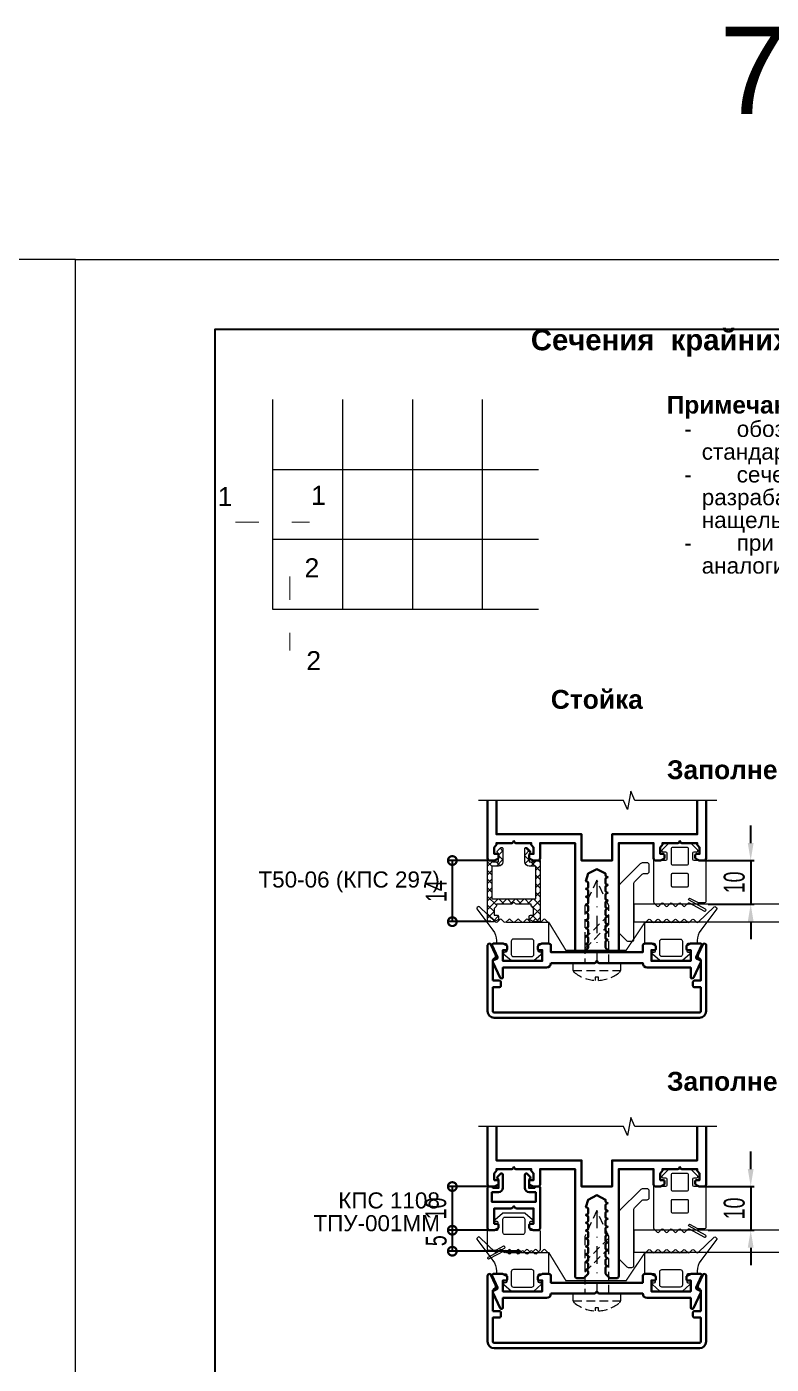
# Model space of a CAD drawing. Extents: x -37 to 8820, y -336 to 478.
# Drawn here: x 5033 to 5139.5, y 138.9 to 330.3 of the extents above; entities that cross this region are included whole.
import ezdxf
from ezdxf.enums import TextEntityAlignment as Align

# ---------------------------------------------------------------- set-up
doc = ezdxf.new("R2010")
doc.units = 0
doc.header["$LTSCALE"] = 5
doc.linetypes.add('DASHDOT', pattern=[1, 0.5, -0.25, 0, -0.25])
doc.linetypes.add('HIDDEN', pattern=[0.375, 0.25, -0.125])
doc.layers.get('0').update_dxf_attribs({"linetype": 'CONTINUOUS', "lineweight": 30})
doc.layers.get('DEFPOINTS').update_dxf_attribs({"linetype": 'CONTINUOUS'})
for name, color, linetype, lineweight in [('1', 6, 'DASHDOT', 13), ('2', 3, 'HIDDEN', 13), ('Dimentions', 5, 'CONTINUOUS', 15), ('Glass', 5, 'CONTINUOUS', 20), ('Герлен', 7, 'CONTINUOUS', 60), ('Зигзаг', 1, 'CONTINUOUS', 15), ('Конструкции', 252, 'CONTINUOUS', 20), ('Подкладки', 1, 'CONTINUOUS', 20), ('Рамки', 1, 'CONTINUOUS', 15), ('Текстовый', 7, 'CONTINUOUS', 9), ('Уплотнители', 1, 'CONTINUOUS', 20), ('Штриховка', 1, 'CONTINUOUS', 5)]:
    doc.layers.add(name, color=color, linetype=linetype, lineweight=lineweight)
doc.layers.add('Скрытые', color=14, linetype='CONTINUOUS', plot=False)
doc.styles.add('3', font='RUSS.SHX', dxfattribs={"width": 0.7, "height": 3})
doc.styles.add('Каталожный', font='arial.ttf', dxfattribs={"height": 2.5})
doc.dimstyles.new('MX1_6', dxfattribs={"dimtxt": 3, "dimasz": 2.5, "dimexe": 0.5, "dimexo": 0, "dimgap": 0.8, "dimtad": 1, "dimlfac": 1.6, "dimdsep": 46, "dimtxsty": '3', "dimcen": 0, "dimclrd": 256, "dimclre": 256, "dimclrt": 256, "dimaunit": 1, "dimadec": 0, "dimazin": 0, "dimtfac": 1, "dimtmove": 0, "dimatfit": 1, "dimfxl": 1, "dimtvp": 1, "dimtolj": 1, "dimtzin": 0, "dimarcsym": 0})

# ---------------------------------------------------------------- blocks, each defined once
blk = doc.blocks.new('_DotSmall')
at = {"color": 0, "linetype": 'ByBlock', "const_width": 0.5}
blk.add_lwpolyline([(-0.0625, 0, 1), (0.0625, 0, 1)], format="xyb", close=True, dxfattribs=at)
blk = doc.blocks.new('*D925')
at = {"layer": 'DEFPOINTS', "color": 0, "linetype": 'Continuous', "transparency": 16777216}
for p in [(5098.96, 211), (5093.91, 202.25), (5099.41, 202.25)]:
    blk.add_point(p, dxfattribs=at)
at = {"layer": 'Dimentions', "linetype": 'Continuous', "lineweight": -2, "transparency": 16777216}
for p, q in [((5098.96, 211), (5093.41, 211)), ((5093.91, 211), (5093.91, 202.25)), ((5099.41, 202.25), (5093.41, 202.25))]:
    blk.add_line(p, q, dxfattribs=at)
at = {"layer": 'Dimentions', "linetype": 'Continuous', "lineweight": -2, "transparency": 16777216, "xscale": 2.5, "yscale": 2.5, "zscale": 2.5}
for p, rotation in [((5093.91, 211), 90), ((5093.91, 202.25), 270)]:
    blk.add_blockref('_DotSmall', p, dxfattribs=dict(at, rotation=rotation))
at = {"layer": 'Dimentions', "linetype": 'Continuous', "transparency": 16777216, "insert": (5091.61, 206.62), "char_height": 3, "attachment_point": 5, "rotation": 90, "style": '3'}
blk.add_mtext('\\A1;\\A1;14 ', dxfattribs=at)
blk = doc.blocks.new('*D953')
at = {"layer": 'DEFPOINTS', "color": 0, "transparency": 16777216}
for p in [(5129.9, 211), (5130.51, 204.75), (5136.6, 204.75)]:
    blk.add_point(p, dxfattribs=at)
at = {"layer": 'Dimentions', "lineweight": -2, "transparency": 16777216}
for p, q in [((5136.6, 213.5), (5136.6, 216)), ((5129.9, 211), (5137.1, 211)), ((5136.6, 211), (5136.6, 204.75)), ((5130.51, 204.75), (5137.1, 204.75)), ((5136.6, 202.25), (5136.6, 199.75))]:
    blk.add_line(p, q, dxfattribs=at)
at = {"layer": 'Dimentions', "transparency": 16777216}
for points in [[(5136.18, 213.5), (5137.01, 213.5), (5136.6, 211)], [(5136.18, 202.25), (5137.01, 202.25), (5136.6, 204.75)]]:
    blk.add_solid(points, dxfattribs=at)
at = {"layer": 'Dimentions', "transparency": 16777216, "insert": (5134.25, 207.87), "char_height": 3, "attachment_point": 5, "rotation": 90, "style": '3'}
blk.add_mtext('\\A1;10', dxfattribs=at)
blk = doc.blocks.new('*D190')
at = {"layer": 'DEFPOINTS', "color": 0, "linetype": 'Continuous', "transparency": 16777216}
for p in [(5098.96, 164.35), (5093.91, 158.1), (5099.41, 158.1)]:
    blk.add_point(p, dxfattribs=at)
at = {"layer": 'Dimentions', "linetype": 'Continuous', "lineweight": -2, "transparency": 16777216}
for p, q in [((5098.96, 164.35), (5093.41, 164.35)), ((5093.91, 164.35), (5093.91, 158.1)), ((5099.41, 158.1), (5093.41, 158.1))]:
    blk.add_line(p, q, dxfattribs=at)
at = {"layer": 'Dimentions', "linetype": 'Continuous', "lineweight": -2, "transparency": 16777216, "xscale": 2.5, "yscale": 2.5, "zscale": 2.5}
for p, rotation in [((5093.91, 164.35), 90), ((5093.91, 158.1), 270)]:
    blk.add_blockref('_DotSmall', p, dxfattribs=dict(at, rotation=rotation))
at = {"layer": 'Dimentions', "linetype": 'Continuous', "transparency": 16777216, "insert": (5091.56, 161.22), "char_height": 3, "attachment_point": 5, "rotation": 90, "style": '3'}
blk.add_mtext('\\A1;\\A1;10 ', dxfattribs=at)
blk = doc.blocks.new('*D191')
at = {"layer": 'DEFPOINTS', "color": 0, "transparency": 16777216}
for p in [(5129.9, 164.35), (5130.51, 158.1), (5136.6, 158.1)]:
    blk.add_point(p, dxfattribs=at)
at = {"layer": 'Dimentions', "lineweight": -2, "transparency": 16777216}
for p, q in [((5136.6, 166.85), (5136.6, 169.35)), ((5129.9, 164.35), (5137.1, 164.35)), ((5136.6, 164.35), (5136.6, 158.1)), ((5130.51, 158.1), (5137.1, 158.1)), ((5136.6, 155.6), (5136.6, 153.1))]:
    blk.add_line(p, q, dxfattribs=at)
at = {"layer": 'Dimentions', "transparency": 16777216}
for points in [[(5136.18, 166.85), (5137.01, 166.85), (5136.6, 164.35)], [(5136.18, 155.6), (5137.01, 155.6), (5136.6, 158.1)]]:
    blk.add_solid(points, dxfattribs=at)
at = {"layer": 'Dimentions', "transparency": 16777216, "insert": (5134.25, 161.22), "char_height": 3, "attachment_point": 5, "rotation": 90, "style": '3'}
blk.add_mtext('\\A1;10', dxfattribs=at)
blk = doc.blocks.new('*D192')
at = {"layer": 'DEFPOINTS', "color": 0, "linetype": 'Continuous', "transparency": 16777216}
for p in [(5096.17, 158.1), (5093.91, 155.1), (5103.65, 155.1)]:
    blk.add_point(p, dxfattribs=at)
at = {"layer": 'Dimentions', "linetype": 'Continuous', "lineweight": -2, "transparency": 16777216}
for p, q in [((5096.17, 158.1), (5093.41, 158.1)), ((5093.91, 158.1), (5093.91, 155.1)), ((5103.65, 155.1), (5093.41, 155.1))]:
    blk.add_line(p, q, dxfattribs=at)
at = {"layer": 'Dimentions', "linetype": 'Continuous', "lineweight": -2, "transparency": 16777216, "xscale": 2.5, "yscale": 2.5, "zscale": 2.5}
for p, rotation in [((5093.91, 158.1), 90), ((5093.91, 155.1), 270)]:
    blk.add_blockref('_DotSmall', p, dxfattribs=dict(at, rotation=rotation))
at = {"layer": 'Dimentions', "linetype": 'Continuous', "transparency": 16777216, "insert": (5091.61, 156.6), "char_height": 3, "attachment_point": 5, "rotation": 90, "style": '3'}
blk.add_mtext('\\A1;5', dxfattribs=at)

msp = doc.modelspace()

# ---------------------------------------------------------------- hatches: boundary and pattern name
at = {"layer": 'Штриховка', "lineweight": 5}
h = msp.add_hatch(dxfattribs=at)
h.set_pattern_fill('ANSI37', color=256, scale=7, style=0)
h.set_pattern_definition([(45, (-3573.299, 2554.8181), (-0.61871843, 0.61871843), []), (135, (-3573.299, 2554.8181), (-0.61871843, -0.61871843), [])])
edge = h.paths.add_edge_path()
edge.add_line((5102.7115, 205.0623), (5102.454, 204.8047))
edge.add_arc((5102.3214, 204.9373), 0.1875, 270, 315, ccw=False)
edge.add_line((5102.3214, 204.7498), (5100.2115, 204.7498))
edge.add_line((5100.2115, 204.7498), (5100.2115, 204.5149))
edge.add_arc((5100.024, 204.5149), 0.1875, -45, 0, ccw=False)
edge.add_line((5100.1566, 204.3824), (5099.899, 204.1248))
edge.add_line((5099.899, 204.1248), (5099.899, 203.1873))
edge.add_line((5099.899, 203.1873), (5100.3365, 203.1873))
edge.add_arc((5100.3365, 202.9998), 0.1875, 0, 90, ccw=False)
edge.add_line((5100.524, 202.9998), (5100.524, 202.6782))
edge.add_arc((5100.3365, 202.6782), 0.1875, -63.434949, 0, ccw=False)
edge.add_line((5100.4204, 202.5105), (5099.9386, 202.2696))
edge.add_arc((5099.8548, 202.4373), 0.1875, 270, 296.565051, ccw=False)
edge.add_line((5099.8548, 202.2498), (5098.9615, 202.2498))
edge.add_line((5098.9615, 202.2498), (5098.9615, 210.9998))
edge.add_line((5098.9615, 210.9998), (5099.524, 210.9998))
edge.add_arc((5099.524, 210.8123), 0.1875, 0, 90, ccw=False)
edge.add_line((5099.7115, 210.8123), (5100.524, 210.8123))
edge.add_line((5100.524, 210.8123), (5100.524, 211.9998))
edge.add_line((5100.524, 211.9998), (5100.3915, 212.1324))
edge.add_arc((5100.524, 212.2649), 0.1875, 135, 225, ccw=False)
edge.add_line((5100.3915, 212.3975), (5100.8107, 212.8167))
edge.add_arc((5100.9508, 212.6766), 0.1982, 0, 135, ccw=False)
edge.add_line((5101.149, 212.6766), (5101.149, 210.8123))
edge.add_arc((5100.524, 210.8123), 0.625, -90, 0, ccw=False)
edge.add_line((5100.524, 210.1873), (5099.5865, 210.1873))
edge.add_line((5099.5865, 210.1873), (5099.5865, 205.4998))
edge.add_line((5099.5865, 205.4998), (5105.8365, 205.4998))
edge.add_line((5105.8365, 205.4998), (5105.8365, 210.1873))
edge.add_line((5105.8365, 210.1873), (5104.899, 210.1873))
edge.add_arc((5104.899, 210.8123), 0.625, 180, 270, ccw=False)
edge.add_line((5104.274, 210.8123), (5104.274, 212.6766))
edge.add_arc((5104.4723, 212.6766), 0.1982, 45, 180, ccw=False)
edge.add_line((5104.6124, 212.8167), (5105.0316, 212.3975))
edge.add_arc((5104.899, 212.2649), 0.1875, -45, 45, ccw=False)
edge.add_line((5105.0316, 212.1324), (5104.899, 211.9998))
edge.add_line((5104.899, 211.9998), (5104.899, 210.8123))
edge.add_line((5104.899, 210.8123), (5105.7115, 210.8123))
edge.add_arc((5105.899, 210.8123), 0.1875, 90, 180, ccw=False)
edge.add_line((5105.899, 210.9998), (5106.4615, 210.9998))
edge.add_line((5106.4615, 210.9998), (5106.4615, 202.2498))
edge.add_line((5106.4615, 202.2498), (5105.5683, 202.2498))
edge.add_arc((5105.5683, 202.4373), 0.1875, 243.434949, 270, ccw=False)
edge.add_line((5105.4845, 202.2696), (5105.0027, 202.5105))
edge.add_arc((5105.0865, 202.6782), 0.1875, 180, 243.434949, ccw=False)
edge.add_line((5104.899, 202.6782), (5104.899, 202.9998))
edge.add_arc((5105.0865, 202.9998), 0.1875, 90, 180, ccw=False)
edge.add_line((5105.0865, 203.1873), (5105.524, 203.1873))
edge.add_line((5105.524, 203.1873), (5105.524, 204.1248))
edge.add_line((5105.524, 204.1248), (5105.2665, 204.3824))
edge.add_arc((5105.399, 204.5149), 0.1875, 180, 225, ccw=False)
edge.add_line((5105.2115, 204.5149), (5105.2115, 204.7498))
edge.add_line((5105.2115, 204.7498), (5103.1017, 204.7498))
edge.add_arc((5103.1017, 204.9373), 0.1875, 225, 270, ccw=False)
edge.add_line((5102.9691, 204.8047), (5102.7115, 205.0623))

# ---------------------------------------------------------------- linework, layer by layer
for points in [[(5098.9615, 219.5805), (5098.9615, 211.3123, 0.41421356), (5099.274, 210.9998), (5099.8548, 210.9998, 0.11643382), (5099.9386, 211.0196), (5100.4204, 211.2605, 0.28407904), (5100.524, 211.4282), (5100.524, 211.7498, 0.41421356), (5100.3365, 211.9373), (5099.899, 211.9373), (5099.899, 212.8748), (5100.1566, 213.1324, 0.19891237), (5100.2115, 213.2649), (5100.2115, 213.4998), (5102.4394, 213.4998, 0.28407904), (5102.6071, 213.6034), (5102.7115, 213.8123), (5102.816, 213.6034, 0.28407904), (5102.9837, 213.4998), (5105.2115, 213.4998), (5105.2115, 213.2649, 0.19891237), (5105.2665, 213.1324), (5105.524, 212.8748), (5105.524, 211.9373), (5105.0865, 211.9373, 0.41421356), (5104.899, 211.7498), (5104.899, 211.4282, 0.28407904), (5105.0027, 211.2605), (5105.4845, 211.0196, 0.11643382), (5105.5683, 210.9998), (5106.149, 210.9998, 0.41421356), (5106.4615, 211.3123), (5106.4615, 213.4998), (5111.4615, 213.4998), (5111.4615, 198.1873, 0.41421356), (5111.774, 197.8748), (5112.6339, 197.8748, 0.19891237), (5112.7665, 197.9297), (5113.2816, 198.4449, 0.19891237), (5113.3365, 198.5774), (5113.3365, 198.7901, 0.28407904), (5113.2329, 198.9578), (5113.024, 199.0623), (5113.2329, 199.1667, 0.28407904), (5113.3365, 199.3344), (5113.3365, 199.9151, 0.28407904), (5113.2329, 200.0828), (5113.024, 200.1873), (5113.2329, 200.2917, 0.28407904), (5113.3365, 200.4594), (5113.3365, 201.0401, 0.28407904), (5113.2329, 201.2078), (5113.024, 201.3123), (5113.2329, 201.4167, 0.28407904), (5113.3365, 201.5844), (5113.3365, 202.1651, 0.28407904), (5113.2329, 202.3328), (5113.024, 202.4373), (5113.2329, 202.5417, 0.28407904), (5113.3365, 202.7094), (5113.3365, 203.2901, 0.28407904), (5113.2329, 203.4578), (5113.024, 203.5623), (5113.2329, 203.6667, 0.28407904), (5113.3365, 203.8344), (5113.3365, 204.4151, 0.28407904), (5113.2329, 204.5828), (5113.024, 204.6873), (5113.2329, 204.7917, 0.28407904), (5113.3365, 204.9594), (5113.3365, 205.5401, 0.28407904), (5113.2329, 205.7078), (5113.024, 205.8123), (5113.2329, 205.9167, 0.28407904), (5113.3365, 206.0844), (5113.3365, 206.6651, 0.28407904), (5113.2329, 206.8328), (5113.024, 206.9373), (5113.2329, 207.0417, 0.28407904), (5113.3365, 207.2094), (5113.3365, 207.7901, 0.28407904), (5113.2329, 207.9578), (5113.024, 208.0623), (5113.3365, 209.1248), (5114.5865, 209.7498), (5115.8365, 209.1248), (5115.8365, 208.8969, 0.28407904), (5115.9402, 208.7292), (5116.149, 208.6248), (5115.9402, 208.5203, 0.28407904), (5115.8365, 208.3526), (5115.8365, 207.7719, 0.28407904), (5115.9402, 207.6042), (5116.149, 207.4998), (5115.9402, 207.3953, 0.28407904), (5115.8365, 207.2276), (5115.8365, 206.6469, 0.28407904), (5115.9402, 206.4792), (5116.149, 206.3748), (5115.9402, 206.2703, 0.28407904), (5115.8365, 206.1026), (5115.8365, 205.5219, 0.28407904), (5115.9402, 205.3542), (5116.149, 205.2498), (5115.9402, 205.1453, 0.28407904), (5115.8365, 204.9776), (5115.8365, 204.3969, 0.28407904), (5115.9402, 204.2292), (5116.149, 204.1248), (5115.9402, 204.0203, 0.28407904), (5115.8365, 203.8526), (5115.8365, 203.2719, 0.28407904), (5115.9402, 203.1042), (5116.149, 202.9998), (5115.9402, 202.8953, 0.28407904), (5115.8365, 202.7276), (5115.8365, 202.1469, 0.28407904), (5115.9402, 201.9792), (5116.149, 201.8748), (5115.9402, 201.7703, 0.28407904), (5115.8365, 201.6026), (5115.8365, 201.0219, 0.28407904), (5115.9402, 200.8542), (5116.149, 200.7498), (5115.9402, 200.6453, 0.28407904), (5115.8365, 200.4776), (5115.8365, 199.8969, 0.28407904), (5115.9402, 199.7292), (5116.149, 199.6248), (5115.9402, 199.5203, 0.28407904), (5115.8365, 199.3526), (5115.8365, 198.5774, 0.19891237), (5115.8915, 198.4449), (5116.4066, 197.9297, 0.19891237), (5116.5392, 197.8748), (5117.399, 197.8748, 0.41421356), (5117.7115, 198.1873), (5117.7115, 213.4998), (5122.7115, 213.4998), (5122.7115, 211.3123, 0.41421356), (5123.024, 210.9998), (5123.6048, 210.9998, 0.11643382), (5123.6886, 211.0196), (5124.1704, 211.2605, 0.28407904), (5124.274, 211.4282), (5124.274, 211.7498, 0.41421356), (5124.0865, 211.9373), (5123.649, 211.9373), (5123.649, 212.8748), (5123.9066, 213.1324, 0.19891237), (5123.9615, 213.2649), (5123.9615, 213.4998), (5126.1894, 213.4998, 0.28407904), (5126.3571, 213.6034), (5126.4615, 213.8123), (5126.566, 213.6034, 0.28407904), (5126.7337, 213.4998), (5128.9615, 213.4998), (5128.9615, 213.2649, 0.19891237), (5129.0165, 213.1324), (5129.274, 212.8748), (5129.274, 211.9373), (5128.8365, 211.9373, 0.41421356), (5128.649, 211.7498), (5128.649, 211.4282, 0.28407904), (5128.7527, 211.2605), (5129.2345, 211.0196, 0.11643382), (5129.3183, 210.9998), (5129.899, 210.9998, 0.41421356), (5130.2115, 211.3123), (5130.2115, 219.5805)], [(5098.9615, 172.93), (5098.9615, 164.6617, 0.41421356), (5099.274, 164.3492), (5099.8548, 164.3492, 0.11643382), (5099.9386, 164.369), (5100.4204, 164.6099, 0.28407904), (5100.524, 164.7776), (5100.524, 165.0992, 0.41421356), (5100.3365, 165.2867), (5099.899, 165.2867), (5099.899, 166.2242), (5100.1566, 166.4818, 0.19891237), (5100.2115, 166.6144), (5100.2115, 166.8492), (5102.4394, 166.8492, 0.28407904), (5102.6071, 166.9529), (5102.7115, 167.1617), (5102.816, 166.9529, 0.28407904), (5102.9837, 166.8492), (5105.2115, 166.8492), (5105.2115, 166.6144, 0.19891237), (5105.2665, 166.4818), (5105.524, 166.2242), (5105.524, 165.2867), (5105.0865, 165.2867, 0.41421356), (5104.899, 165.0992), (5104.899, 164.7776, 0.28407904), (5105.0027, 164.6099), (5105.4845, 164.369, 0.11643382), (5105.5683, 164.3492), (5106.149, 164.3492, 0.41421356), (5106.4615, 164.6617), (5106.4615, 166.8492), (5111.4615, 166.8492), (5111.4615, 151.5367, 0.41421356), (5111.774, 151.2242), (5112.6339, 151.2242, 0.19891237), (5112.7665, 151.2791), (5113.2816, 151.7943, 0.19891237), (5113.3365, 151.9269), (5113.3365, 152.1396, 0.28407904), (5113.2329, 152.3073), (5113.024, 152.4117), (5113.2329, 152.5161, 0.28407904), (5113.3365, 152.6838), (5113.3365, 153.2646, 0.28407904), (5113.2329, 153.4323), (5113.024, 153.5367), (5113.2329, 153.6411, 0.28407904), (5113.3365, 153.8088), (5113.3365, 154.3896, 0.28407904), (5113.2329, 154.5573), (5113.024, 154.6617), (5113.2329, 154.7661, 0.28407904), (5113.3365, 154.9338), (5113.3365, 155.5146, 0.28407904), (5113.2329, 155.6823), (5113.024, 155.7867), (5113.2329, 155.8911, 0.28407904), (5113.3365, 156.0588), (5113.3365, 156.6396, 0.28407904), (5113.2329, 156.8073), (5113.024, 156.9117), (5113.2329, 157.0161, 0.28407904), (5113.3365, 157.1838), (5113.3365, 157.7646, 0.28407904), (5113.2329, 157.9323), (5113.024, 158.0367), (5113.2329, 158.1411, 0.28407904), (5113.3365, 158.3088), (5113.3365, 158.8896, 0.28407904), (5113.2329, 159.0573), (5113.024, 159.1617), (5113.2329, 159.2661, 0.28407904), (5113.3365, 159.4338), (5113.3365, 160.0146, 0.28407904), (5113.2329, 160.1823), (5113.024, 160.2867), (5113.2329, 160.3911, 0.28407904), (5113.3365, 160.5588), (5113.3365, 161.1396, 0.28407904), (5113.2329, 161.3073), (5113.024, 161.4117), (5113.3365, 162.4742), (5114.5865, 163.0992), (5115.8365, 162.4742), (5115.8365, 162.2463, 0.28407904), (5115.9402, 162.0786), (5116.149, 161.9742), (5115.9402, 161.8698, 0.28407904), (5115.8365, 161.7021), (5115.8365, 161.1213, 0.28407904), (5115.9402, 160.9536), (5116.149, 160.8492), (5115.9402, 160.7448, 0.28407904), (5115.8365, 160.5771), (5115.8365, 159.9963, 0.28407904), (5115.9402, 159.8286), (5116.149, 159.7242), (5115.9402, 159.6198, 0.28407904), (5115.8365, 159.4521), (5115.8365, 158.8713, 0.28407904), (5115.9402, 158.7036), (5116.149, 158.5992), (5115.9402, 158.4948, 0.28407904), (5115.8365, 158.3271), (5115.8365, 157.7463, 0.28407904), (5115.9402, 157.5786), (5116.149, 157.4742), (5115.9402, 157.3698, 0.28407904), (5115.8365, 157.2021), (5115.8365, 156.6213, 0.28407904), (5115.9402, 156.4536), (5116.149, 156.3492), (5115.9402, 156.2448, 0.28407904), (5115.8365, 156.0771), (5115.8365, 155.4963, 0.28407904), (5115.9402, 155.3286), (5116.149, 155.2242), (5115.9402, 155.1198, 0.28407904), (5115.8365, 154.9521), (5115.8365, 154.3713, 0.28407904), (5115.9402, 154.2036), (5116.149, 154.0992), (5115.9402, 153.9948, 0.28407904), (5115.8365, 153.8271), (5115.8365, 153.2463, 0.28407904), (5115.9402, 153.0786), (5116.149, 152.9742), (5115.9402, 152.8698, 0.28407904), (5115.8365, 152.7021), (5115.8365, 151.9269, 0.19891237), (5115.8915, 151.7943), (5116.4066, 151.2791, 0.19891237), (5116.5392, 151.2242), (5117.399, 151.2242, 0.41421356), (5117.7115, 151.5367), (5117.7115, 166.8492), (5122.7115, 166.8492), (5122.7115, 164.6617, 0.41421356), (5123.024, 164.3492), (5123.6048, 164.3492, 0.11643382), (5123.6886, 164.369), (5124.1704, 164.6099, 0.28407904), (5124.274, 164.7776), (5124.274, 165.0992, 0.41421356), (5124.0865, 165.2867), (5123.649, 165.2867), (5123.649, 166.2242), (5123.9066, 166.4818, 0.19891237), (5123.9615, 166.6144), (5123.9615, 166.8492), (5126.1894, 166.8492, 0.28407904), (5126.3571, 166.9529), (5126.4615, 167.1617), (5126.566, 166.9529, 0.28407904), (5126.7337, 166.8492), (5128.9615, 166.8492), (5128.9615, 166.6144, 0.19891237), (5129.0165, 166.4818), (5129.274, 166.2242), (5129.274, 165.2867), (5128.8365, 165.2867, 0.41421356), (5128.649, 165.0992), (5128.649, 164.7776, 0.28407904), (5128.7527, 164.6099), (5129.2345, 164.369, 0.11643382), (5129.3183, 164.3492), (5129.899, 164.3492, 0.41421356), (5130.2115, 164.6617), (5130.2115, 172.93)]]:
    msp.add_lwpolyline(points, format="xyb")
for points in [[(5100.2115, 219.5805), (5100.2115, 214.7498), (5112.399, 214.7498), (5112.399, 210.9998), (5116.774, 210.9998), (5116.774, 214.7498), (5128.9615, 214.7498), (5128.9615, 219.5805)], [(5100.2115, 172.93), (5100.2115, 168.0992), (5112.399, 168.0992), (5112.399, 164.3492), (5116.774, 164.3492), (5116.774, 168.0992), (5128.9615, 168.0992), (5128.9615, 172.93)]]:
    msp.add_lwpolyline(points)
for points in [[(5099.7115, 193.8123), (5099.7115, 196.6381, -0.27973928), (5099.9135, 196.9707, 0.40155944), (5100.1081, 197.5438), (5099.4381, 198.9804, 0.80258485), (5098.9615, 198.8748), (5098.9615, 189.4373, 0.41421356), (5099.899, 188.4998), (5129.274, 188.4998, 0.41421356), (5130.2115, 189.4373), (5130.2115, 198.8748, 0.80258485), (5129.735, 198.9804), (5129.065, 197.5438, 0.40155944), (5129.2596, 196.9707, -0.27973928), (5129.4615, 196.6381), (5129.4615, 193.8123), (5128.524, 193.8123, 0.41421356), (5128.3365, 193.6248), (5128.3365, 193.0623, 0.41421356), (5128.524, 192.8748), (5129.4615, 192.8748), (5129.4615, 189.4373, -0.41421356), (5129.274, 189.2498), (5099.899, 189.2498, -0.41421356), (5099.7115, 189.4373), (5099.7115, 192.8748), (5100.649, 192.8748, 0.41421356), (5100.8365, 193.0623), (5100.8365, 193.6248, 0.41421356), (5100.649, 193.8123)], [(5108.024, 196.3123), (5114.1964, 196.3123, 0.19891237), (5114.329, 196.3672), (5114.5865, 196.6248), (5114.8441, 196.3672, 0.19891237), (5114.9767, 196.3123), (5121.149, 196.3123, 0.41421356), (5121.774, 195.6873), (5128.024, 195.6873), (5128.024, 194.3123, 0.41421356), (5128.2115, 194.1248), (5128.2305, 194.1248, 0.29147342), (5128.4005, 194.233), (5129.444, 196.4708, 0.41421356), (5129.3533, 196.72), (5128.8815, 196.94, -0.41421356), (5128.7908, 197.1892), (5129.569, 198.858, 0.54861879), (5129.399, 199.1248), (5128.0683, 199.1248, 0.11643382), (5127.9845, 199.105), (5127.5027, 198.8641, 0.28407904), (5127.399, 198.6964), (5127.399, 198.3748, 0.41421356), (5127.5865, 198.1873), (5128.024, 198.1873), (5128.024, 196.6248), (5122.399, 196.6248), (5122.399, 198.1873), (5122.8365, 198.1873, 0.41421356), (5123.024, 198.3748), (5123.024, 198.6964, 0.28407904), (5122.9204, 198.8641), (5122.4386, 199.105, 0.11643382), (5122.3548, 199.1248), (5121.4615, 199.1248, 0.41421356), (5121.149, 198.8123), (5121.149, 197.8748), (5108.024, 197.8748), (5108.024, 198.8123, 0.41421356), (5107.7115, 199.1248), (5106.8183, 199.1248, 0.11643382), (5106.7345, 199.105), (5106.2527, 198.8641, 0.28407904), (5106.149, 198.6964), (5106.149, 198.3748, 0.41421356), (5106.3365, 198.1873), (5106.774, 198.1873), (5106.774, 196.6248), (5101.149, 196.6248), (5101.149, 198.1873), (5101.5865, 198.1873, 0.41421356), (5101.774, 198.3748), (5101.774, 198.6964, 0.28407904), (5101.6704, 198.8641), (5101.1886, 199.105, 0.11643382), (5101.1048, 199.1248), (5099.774, 199.1248, 0.54861879), (5099.6041, 198.858), (5100.3823, 197.1892, -0.41421356), (5100.2916, 196.94), (5099.8198, 196.72, 0.41421356), (5099.7291, 196.4708), (5100.7726, 194.233, 0.29147342), (5100.9426, 194.1248), (5100.9615, 194.1248, 0.41421356), (5101.149, 194.3123), (5101.149, 195.6873), (5107.399, 195.6873, 0.41421356)], [(5099.149, 164.3492), (5099.524, 164.3492, -0.41421356), (5099.7115, 164.1617), (5100.524, 164.1617), (5100.524, 165.2808, 0.19891237), (5100.4691, 165.4134), (5100.3915, 165.4911, -0.41421356), (5100.3915, 165.7562), (5100.7995, 166.1642, -0.66817864), (5101.149, 166.0194), (5101.149, 164.1617, -0.41421356), (5100.524, 163.5367), (5099.5865, 163.5367), (5099.5865, 162.1617), (5105.8365, 162.1617), (5105.8365, 163.5367), (5104.899, 163.5367, -0.41421356), (5104.274, 164.1617), (5104.274, 166.0194, -0.66817864), (5104.6236, 166.1642), (5105.0316, 165.7562, -0.41421356), (5105.0316, 165.4911), (5104.954, 165.4134, 0.19891237), (5104.899, 165.2808), (5104.899, 164.1617), (5105.7115, 164.1617, -0.41421356), (5105.899, 164.3492), (5106.274, 164.3492, -0.41421356), (5106.4615, 164.1617), (5106.4615, 158.4117, -0.41421356), (5106.149, 158.0992), (5105.5683, 158.0992, -0.11643382), (5105.4845, 158.119), (5105.0027, 158.3599, -0.28407904), (5104.899, 158.5276), (5104.899, 158.8492, -0.41421356), (5105.0865, 159.0367), (5105.524, 159.0367), (5105.524, 161.2242), (5103.1017, 161.2242, -0.19891237), (5102.9691, 161.2791), (5102.7115, 161.5367), (5102.454, 161.2791, -0.19891237), (5102.3214, 161.2242), (5099.899, 161.2242), (5099.899, 159.0367), (5100.3365, 159.0367, -0.41421356), (5100.524, 158.8492), (5100.524, 158.5276, -0.28407904), (5100.4204, 158.3599), (5099.9386, 158.119, -0.11643382), (5099.8548, 158.0992), (5099.274, 158.0992, -0.41421356), (5098.9615, 158.4117), (5098.9615, 164.1617, -0.41421356)], [(5099.7115, 146.5367), (5099.7115, 149.3625, -0.27973928), (5099.9135, 149.6952, 0.40155944), (5100.1081, 150.2682), (5099.4381, 151.7049, 0.80258485), (5098.9615, 151.5992), (5098.9615, 142.1617, 0.41421356), (5099.899, 141.2242), (5129.274, 141.2242, 0.41421356), (5130.2115, 142.1617), (5130.2115, 151.5992, 0.80258485), (5129.735, 151.7049), (5129.065, 150.2682, 0.40155944), (5129.2596, 149.6952, -0.27973928), (5129.4615, 149.3625), (5129.4615, 146.5367), (5128.524, 146.5367, 0.41421356), (5128.3365, 146.3492), (5128.3365, 145.7867, 0.41421356), (5128.524, 145.5992), (5129.4615, 145.5992), (5129.4615, 142.1617, -0.41421356), (5129.274, 141.9742), (5099.899, 141.9742, -0.41421356), (5099.7115, 142.1617), (5099.7115, 145.5992), (5100.649, 145.5992, 0.41421356), (5100.8365, 145.7867), (5100.8365, 146.3492, 0.41421356), (5100.649, 146.5367)], [(5108.024, 149.0367), (5114.1964, 149.0367, 0.19891237), (5114.329, 149.0916), (5114.5865, 149.3492), (5114.8441, 149.0916, 0.19891237), (5114.9767, 149.0367), (5121.149, 149.0367, 0.41421356), (5121.774, 148.4117), (5128.024, 148.4117), (5128.024, 147.0367, 0.41421356), (5128.2115, 146.8492), (5128.2305, 146.8492, 0.29147342), (5128.4005, 146.9575), (5129.444, 149.1953, 0.41421356), (5129.3533, 149.4444), (5128.8815, 149.6645, -0.41421356), (5128.7908, 149.9136), (5129.569, 151.5825, 0.54861879), (5129.399, 151.8492), (5128.0683, 151.8492, 0.11643382), (5127.9845, 151.8294), (5127.5027, 151.5885, 0.28407904), (5127.399, 151.4208), (5127.399, 151.0992, 0.41421356), (5127.5865, 150.9117), (5128.024, 150.9117), (5128.024, 149.3492), (5122.399, 149.3492), (5122.399, 150.9117), (5122.8365, 150.9117, 0.41421356), (5123.024, 151.0992), (5123.024, 151.4208, 0.28407904), (5122.9204, 151.5885), (5122.4386, 151.8294, 0.11643382), (5122.3548, 151.8492), (5121.4615, 151.8492, 0.41421356), (5121.149, 151.5367), (5121.149, 150.5992), (5108.024, 150.5992), (5108.024, 151.5367, 0.41421356), (5107.7115, 151.8492), (5106.8183, 151.8492, 0.11643382), (5106.7345, 151.8294), (5106.2527, 151.5885, 0.28407904), (5106.149, 151.4208), (5106.149, 151.0992, 0.41421356), (5106.3365, 150.9117), (5106.774, 150.9117), (5106.774, 149.3492), (5101.149, 149.3492), (5101.149, 150.9117), (5101.5865, 150.9117, 0.41421356), (5101.774, 151.0992), (5101.774, 151.4208, 0.28407904), (5101.6704, 151.5885), (5101.1886, 151.8294, 0.11643382), (5101.1048, 151.8492), (5099.774, 151.8492, 0.54861879), (5099.6041, 151.5825), (5100.3823, 149.9136, -0.41421356), (5100.2916, 149.6645), (5099.8198, 149.4444, 0.41421356), (5099.7291, 149.1953), (5100.7726, 146.9575, 0.29147342), (5100.9426, 146.8492), (5100.9615, 146.8492, 0.41421356), (5101.149, 147.0367), (5101.149, 148.4117), (5107.399, 148.4117, 0.41421356)]]:
    msp.add_lwpolyline(points, format="xyb", close=True)
at = {"layer": '1'}
for p, q in [((5114.5865, 208.1873), (5114.5865, 196.3123)), ((5114.5865, 160.9117), (5114.5865, 149.0367))]:
    msp.add_line(p, q, dxfattribs=at)
at = {"layer": '2'}
for p, q in [((5111.2115, 195.2562), (5117.9615, 195.2562)), ((5111.2115, 147.9806), (5117.9615, 147.9806))]:
    msp.add_line(p, q, dxfattribs=at)
for points in [[(5116.3053, 196.3123), (5116.3053, 204.5014), (5114.5865, 208.1873), (5112.8678, 204.5014), (5112.8678, 196.3123)], [(5112.8678, 198.3927), (5116.3053, 201.8302), (5116.3053, 203.2625), (5112.8678, 199.825)], [(5116.3053, 149.0367), (5116.3053, 157.2258), (5114.5865, 160.9117), (5112.8678, 157.2258), (5112.8678, 149.0367)], [(5112.8678, 152.1172), (5116.3053, 155.5547), (5116.3053, 156.9869), (5112.8678, 153.5494)]]:
    msp.add_lwpolyline(points, close=True, dxfattribs=at)
for points in [[(5114.3409, 193.8494, -0.16184886), (5111.3252, 195.0152, -0.22388754), (5111.2115, 195.2562), (5111.2115, 196.3123), (5117.9615, 196.3123), (5117.9615, 195.2562, -0.22388754), (5117.8479, 195.0152, -0.16184886), (5114.8322, 193.8494), (5114.8322, 194.2871), (5114.3409, 194.2871)], [(5114.3409, 146.5738, -0.16184886), (5111.3252, 147.7396, -0.22388754), (5111.2115, 147.9806), (5111.2115, 149.0367), (5117.9615, 149.0367), (5117.9615, 147.9806, -0.22388754), (5117.8479, 147.7396, -0.16184886), (5114.8322, 146.5738), (5114.8322, 147.0115), (5114.3409, 147.0115)]]:
    msp.add_lwpolyline(points, format="xyb", close=True, dxfattribs=at)
at = {"layer": 'Glass'}
for points in [[(5119.899, 202.2498), (5163.3414, 202.2498), (5163.3414, 204.7498), (5119.899, 204.7498)], [(5119.899, 154.9742), (5163.3414, 154.9742), (5163.3414, 158.0992), (5119.899, 158.0992)]]:
    msp.add_lwpolyline(points, close=True, dxfattribs=at)
at = {"layer": 'Герлен', "ltscale": 2, "const_width": 0.1875}
for points in [[(5101.649, 202.162), (5107.7115, 202.162), (5110.1542, 198.1537), (5118.7774, 198.1537), (5121.4615, 202.1494), (5127.524, 202.1494)], [(5101.649, 154.9052), (5107.7115, 154.9052), (5110.1542, 150.8968), (5118.7774, 150.8968), (5121.4615, 154.8926), (5127.524, 154.8926)]]:
    msp.add_lwpolyline(points, dxfattribs=at)
at = {"layer": 'Зигзаг'}
for points in [[(5131.7438, 219.5805), (5120.0118, 219.5805), (5119.4309, 220.8984), (5118.9953, 218.2857), (5118.4128, 219.5805), (5097.667, 219.5805)], [(5131.7438, 172.93), (5120.0118, 172.93), (5119.4309, 174.2479), (5118.9953, 171.6352), (5118.4128, 172.93), (5097.667, 172.93)]]:
    msp.add_lwpolyline(points, dxfattribs=at)
at = {"layer": 'Конструкции'}
for p, q in [((5068.1989, 276.9531), (5068.1989, 246.9531)), ((5078.1989, 276.9531), (5078.1989, 246.9531)), ((5078.1989, 276.9531), (5078.1989, 246.9531)), ((5088.1989, 276.9531), (5088.1989, 246.9531)), ((5098.1989, 276.9531), (5098.1989, 246.9531)), ((5068.1989, 266.9531), (5106.2158, 266.9531)), ((5068.1989, 266.9531), (5106.2158, 266.9531)), ((5068.1989, 256.9531), (5106.2158, 256.9531)), ((5068.1989, 246.9531), (5106.2158, 246.9531))]:
    msp.add_line(p, q, dxfattribs=at)
at = {"layer": 'Подкладки'}
for points in [[(5121.774, 209.1248, 0.41421356), (5122.0865, 209.4373), (5122.0865, 210.3748, 0.41421356), (5121.774, 210.6873), (5121.2027, 210.6873, 0.19891237), (5120.7607, 210.5042), (5117.8946, 207.6381, 0.19891237), (5117.7115, 207.1962), (5117.7115, 200.8178, 0.19891237), (5117.8031, 200.5968), (5118.87, 199.5299, 0.19891237), (5119.091, 199.4383), (5119.5865, 199.4383, 0.41421356), (5119.899, 199.7508), (5119.899, 207.7453, -0.19891237), (5119.9906, 207.9663), (5121.0575, 209.0332, -0.19891237), (5121.2785, 209.1248)], [(5121.774, 162.4742, 0.41421356), (5122.0865, 162.7867), (5122.0865, 163.7242, 0.41421356), (5121.774, 164.0367), (5121.2027, 164.0367, 0.19891237), (5120.7607, 163.8536), (5117.8946, 160.9875, 0.19891237), (5117.7115, 160.5456), (5117.7115, 154.1672, 0.19891237), (5117.8031, 153.9462), (5118.87, 152.8793, 0.19891237), (5119.091, 152.7878), (5119.5865, 152.7878, 0.41421356), (5119.899, 153.1003), (5119.899, 161.0948, -0.19891237), (5119.9906, 161.3157), (5121.0575, 162.3827, -0.19891237), (5121.2785, 162.4742)]]:
    msp.add_lwpolyline(points, format="xyb", close=True, dxfattribs=at)
at = {"layer": 'Рамки', "linetype": 'Continuous'}
for points in [[(5040, 297), (4830, 297), (4830, 0), (5040, 0)], [(5040, 297), (5250, 297), (5250, 0), (5040, 0)]]:
    msp.add_lwpolyline(points, close=True, dxfattribs=at)
at = {"layer": 'Рамки'}
for points in [[(5063.8414, 259.4054, 0, 0.5667, 0), (5063.8414, 261.1054, 0, 0, 0), (5063.8414, 263.7382, 0, 0, 0)], [(5072.7759, 259.4054, 0, 0.5667, 0), (5072.7759, 261.1054, 0, 0, 0), (5072.7759, 263.7382, 0, 0, 0)], [(5070.667, 250.6948, 0, 0.5667, 0), (5072.367, 250.6948, 0, 0, 0), (5074.9998, 250.6948, 0, 0, 0)], [(5070.667, 241.7603, 0, 0.5667, 0), (5072.367, 241.7603, 0, 0, 0), (5074.9998, 241.7603, 0, 0, 0)]]:
    msp.add_lwpolyline(points, format="xyseb", dxfattribs=at)
at = {"layer": 'Рамки', "const_width": 0.17}
for points in [[(5062.8665, 259.4054), (5066.2665, 259.4054)], [(5073.5245, 259.4054), (5070.9245, 259.4054)], [(5070.667, 251.6697), (5070.667, 248.2697)], [(5070.667, 241.0117), (5070.667, 243.6117)]]:
    msp.add_lwpolyline(points, dxfattribs=at)
at = {"layer": 'Скрытые', "linetype": 'Continuous'}
msp.add_lwpolyline([(5060, 10), (5060, 287), (5225, 287), (5225, 10)], close=True, dxfattribs=at)
at = {"layer": 'Уплотнители'}
msp.add_lwpolyline([(5102.7115, 205.0623), (5102.454, 204.8047, -0.19891237), (5102.3214, 204.7498), (5100.2115, 204.7498), (5100.2115, 204.5149, -0.19891237), (5100.1566, 204.3824), (5099.899, 204.1248), (5099.899, 203.1873), (5100.3365, 203.1873, -0.41421356), (5100.524, 202.9998), (5100.524, 202.6782, -0.28407904), (5100.4204, 202.5105), (5099.9386, 202.2696, -0.11643382), (5099.8548, 202.2498), (5098.9615, 202.2498), (5098.9615, 210.9998), (5099.524, 210.9998, -0.41421356), (5099.7115, 210.8123), (5100.524, 210.8123), (5100.524, 211.9998), (5100.3915, 212.1324, -0.41421356), (5100.3915, 212.3975), (5100.8107, 212.8167, -0.66817864), (5101.149, 212.6766), (5101.149, 210.8123, -0.41421356), (5100.524, 210.1873), (5099.5865, 210.1873), (5099.5865, 205.4998), (5105.8365, 205.4998), (5105.8365, 210.1873), (5104.899, 210.1873, -0.41421356), (5104.274, 210.8123), (5104.274, 212.6766, -0.66817864), (5104.6124, 212.8167), (5105.0316, 212.3975, -0.41421356), (5105.0316, 212.1324), (5104.899, 211.9998), (5104.899, 210.8123), (5105.7115, 210.8123, -0.41421356), (5105.899, 210.9998), (5106.4615, 210.9998), (5106.4615, 202.2498), (5105.5683, 202.2498, -0.11643382), (5105.4845, 202.2696), (5105.0027, 202.5105, -0.28407904), (5104.899, 202.6782), (5104.899, 202.9998, -0.41421356), (5105.0865, 203.1873), (5105.524, 203.1873), (5105.524, 204.1248), (5105.2665, 204.3824, -0.19891237), (5105.2115, 204.5149), (5105.2115, 204.7498), (5103.1017, 204.7498, -0.19891237), (5102.9691, 204.8047), (5102.7115, 205.0623)], format="xyb", dxfattribs=at)
for points in [[(5127.9423, 205.5856), (5128.9874, 205.0187, 0.12491271), (5129.0619, 204.9998), (5130.0553, 204.9998, 0.41421356), (5130.2115, 205.156), (5130.2115, 210.9998), (5128.4928, 210.9998, -0.41421356), (5128.3365, 211.156), (5128.3365, 212.0935, -0.41421356), (5128.4928, 212.2498), (5128.899, 212.2498, 0.66858666), (5129.0094, 212.5166), (5128.0698, 213.4541, 0.19861919), (5127.9594, 213.4998), (5124.9637, 213.4998, 0.19861919), (5124.8533, 213.4541), (5123.9137, 212.5166, 0.66858666), (5124.024, 212.2498), (5124.4303, 212.2498, -0.41421356), (5124.5865, 212.0935), (5124.5865, 211.156, -0.41421356), (5124.4303, 210.9998), (5122.7115, 210.9998), (5122.7115, 205.0645, 0.19891237), (5122.7573, 204.954), (5123.2261, 204.4853, 0.41421356), (5123.447, 204.4853), (5123.8511, 204.8893, -0.41421356), (5124.072, 204.8893), (5124.4761, 204.4853, 0.41421356), (5124.697, 204.4853), (5125.1011, 204.8893, -0.41421356), (5125.322, 204.8893), (5125.7261, 204.4853, 0.41421356), (5125.947, 204.4853), (5126.3511, 204.8893, -0.41421356), (5126.572, 204.8893), (5126.9761, 204.4853, 0.41421356), (5127.197, 204.4853), (5127.6291, 204.9173, -0.33207606), (5127.8141, 204.9442), (5129.9808, 203.7687, 1), (5130.1298, 204.0434), (5127.7933, 205.311, -1)], [(5127.5553, 212.8748), (5125.3678, 212.8748, 0.41421356), (5125.2115, 212.7185), (5125.2115, 210.531, 0.41421356), (5125.3678, 210.3748), (5127.5553, 210.3748, 0.41421356), (5127.7115, 210.531), (5127.7115, 212.7185, 0.41421356)], [(5127.5553, 209.1248), (5125.3678, 209.1248, 0.41421356), (5125.2115, 208.9685), (5125.2115, 207.406, 0.41421356), (5125.3678, 207.2498), (5127.5553, 207.2498, 0.41421356), (5127.7115, 207.406), (5127.7115, 208.9685, 0.41421356)], [(5106.3678, 197.8748, -0.41421356), (5106.2115, 198.031), (5106.2115, 198.9685, -0.41421356), (5106.3678, 199.1248), (5107.7115, 199.1248), (5107.7115, 202.0127, 0.19891237), (5107.6749, 202.1011), (5107.197, 202.579, 0.41421356), (5106.9761, 202.579), (5106.572, 202.175, -0.41421356), (5106.3511, 202.175), (5105.947, 202.579, 0.41421356), (5105.7261, 202.579), (5105.322, 202.175, -0.41421356), (5105.1011, 202.175), (5104.697, 202.579, 0.41421356), (5104.4761, 202.579), (5104.072, 202.175, -0.41421356), (5103.8511, 202.175), (5103.447, 202.579, 0.41421356), (5103.2261, 202.579), (5102.822, 202.175, -0.41421356), (5102.6011, 202.175), (5102.197, 202.579, 0.41421356), (5101.9761, 202.579), (5101.572, 202.175, -0.41421356), (5101.3511, 202.175), (5100.947, 202.579, 0.41421356), (5100.7261, 202.579), (5100.322, 202.175, -0.41421356), (5100.1011, 202.175), (5097.822, 204.3893, 0.41421356), (5097.6011, 204.3893), (5097.4697, 204.258, 0.29253821), (5097.4336, 204.0935), (5099.7144, 201.0403, -0.16178775), (5100.2115, 199.5441), (5100.2115, 199.1248), (5101.5553, 199.1248, -0.41421356), (5101.7115, 198.9685), (5101.7115, 198.031, -0.41421356), (5101.5553, 197.8748), (5101.399, 197.8748, 0.66858666), (5101.2887, 197.6079), (5102.3533, 196.6704, 0.19861919), (5102.4637, 196.6248), (5105.4594, 196.6248, 0.19861919), (5105.5698, 196.6704), (5106.6344, 197.6079, 0.66858666), (5106.524, 197.8748)], [(5122.8053, 197.8748, 0.41421356), (5122.9615, 198.031), (5122.9615, 198.9685, 0.41421356), (5122.8053, 199.1248), (5121.4615, 199.1248), (5121.4615, 202.0127, -0.19891237), (5121.4982, 202.1011), (5121.9761, 202.579, -0.41421356), (5122.197, 202.579), (5122.6011, 202.175, 0.41421356), (5122.822, 202.175), (5123.2261, 202.579, -0.41421356), (5123.447, 202.579), (5123.8511, 202.175, 0.41421356), (5124.072, 202.175), (5124.4761, 202.579, -0.41421356), (5124.697, 202.579), (5125.1011, 202.175, 0.41421356), (5125.322, 202.175), (5125.7261, 202.579, -0.41421356), (5125.947, 202.579), (5126.3511, 202.175, 0.41421356), (5126.572, 202.175), (5126.9761, 202.579, -0.41421356), (5127.197, 202.579), (5127.6011, 202.175, 0.41421356), (5127.822, 202.175), (5128.2261, 202.579, -0.41421356), (5128.447, 202.579), (5128.8511, 202.175, 0.41421356), (5129.072, 202.175), (5131.3511, 204.3893, -0.41421356), (5131.572, 204.3893), (5131.7034, 204.258, -0.29253821), (5131.7395, 204.0935), (5129.4587, 201.0403, 0.16178775), (5128.9615, 199.5441), (5128.9615, 199.1248), (5127.6178, 199.1248, 0.41421356), (5127.4615, 198.9685), (5127.4615, 198.031, 0.41421356), (5127.6178, 197.8748), (5127.774, 197.8748, -0.66858666), (5127.8844, 197.6079), (5126.8198, 196.6704, -0.19861919), (5126.7094, 196.6248), (5123.7137, 196.6248, -0.19861919), (5123.6033, 196.6704), (5122.5387, 197.6079, -0.66858666), (5122.649, 197.8748)], [(5102.649, 197.2498), (5105.274, 197.2498, 0.41421356), (5105.5865, 197.5623), (5105.5865, 199.4373, 0.41421356), (5105.274, 199.7498), (5102.649, 199.7498, 0.41421356), (5102.3365, 199.4373), (5102.3365, 197.5623, 0.41421356)], [(5126.524, 197.2498), (5123.899, 197.2498, -0.41421356), (5123.5865, 197.5623), (5123.5865, 199.4373, -0.41421356), (5123.899, 199.7498), (5126.524, 199.7498, -0.41421356), (5126.8365, 199.4373), (5126.8365, 197.5623, -0.41421356)], [(5127.9423, 158.9351), (5128.9874, 158.3681, 0.12491271), (5129.0619, 158.3492), (5130.0553, 158.3492, 0.41421356), (5130.2115, 158.5055), (5130.2115, 164.3492), (5128.4928, 164.3492, -0.41421356), (5128.3365, 164.5055), (5128.3365, 165.443, -0.41421356), (5128.4928, 165.5992), (5128.899, 165.5992, 0.66858666), (5129.0094, 165.8661), (5128.0698, 166.8036, 0.19861919), (5127.9594, 166.8492), (5124.9637, 166.8492, 0.19861919), (5124.8533, 166.8036), (5123.9137, 165.8661, 0.66858666), (5124.024, 165.5992), (5124.4303, 165.5992, -0.41421356), (5124.5865, 165.443), (5124.5865, 164.5055, -0.41421356), (5124.4303, 164.3492), (5122.7115, 164.3492), (5122.7115, 158.4139, 0.19891237), (5122.7573, 158.3034), (5123.2261, 157.8347, 0.41421356), (5123.447, 157.8347), (5123.8511, 158.2387, -0.41421356), (5124.072, 158.2387), (5124.4761, 157.8347, 0.41421356), (5124.697, 157.8347), (5125.1011, 158.2387, -0.41421356), (5125.322, 158.2387), (5125.7261, 157.8347, 0.41421356), (5125.947, 157.8347), (5126.3511, 158.2387, -0.41421356), (5126.572, 158.2387), (5126.9761, 157.8347, 0.41421356), (5127.197, 157.8347), (5127.6291, 158.2667, -0.33207606), (5127.8141, 158.2936), (5129.9808, 157.1181, 1), (5130.1298, 157.3928), (5127.7933, 158.6604, -1)], [(5127.5553, 166.2242), (5125.3678, 166.2242, 0.41421356), (5125.2115, 166.068), (5125.2115, 163.8805, 0.41421356), (5125.3678, 163.7242), (5127.5553, 163.7242, 0.41421356), (5127.7115, 163.8805), (5127.7115, 166.068, 0.41421356)], [(5127.5553, 162.4742), (5125.3678, 162.4742, 0.41421356), (5125.2115, 162.318), (5125.2115, 160.7555, 0.41421356), (5125.3678, 160.5992), (5127.5553, 160.5992, 0.41421356), (5127.7115, 160.7555), (5127.7115, 162.318, 0.41421356)], [(5106.3053, 158.0992, -0.41421356), (5106.4615, 157.943), (5106.4615, 155.2889, -0.19891237), (5106.4158, 155.1784), (5105.947, 154.7097, -0.41421356), (5105.7261, 154.7097), (5105.322, 155.1137, 0.41421356), (5105.1011, 155.1137), (5104.697, 154.7097, -0.41421356), (5104.4761, 154.7097), (5104.072, 155.1137, 0.41421356), (5103.8511, 155.1137), (5103.447, 154.7097, -0.41421356), (5103.2261, 154.7097), (5102.822, 155.1137, 0.41421356), (5102.6011, 155.1137), (5102.197, 154.7097, -0.41421356), (5101.9761, 154.7097), (5101.544, 155.1417, 0.33207606), (5101.359, 155.1686), (5099.1923, 153.9931, -1), (5099.0433, 154.2678), (5101.3798, 155.5354, 1), (5101.2308, 155.8101), (5100.1857, 155.2431, -0.12491271), (5100.1112, 155.2242), (5099.1178, 155.2242, -0.41421356), (5098.9615, 155.3805), (5098.9615, 157.943, -0.41421356), (5099.1178, 158.0992), (5100.3053, 158.0992, 0.41421356), (5100.4615, 158.2555), (5100.4615, 159.193, 0.41421356), (5100.3053, 159.3492), (5100.149, 159.3492, -0.66858666), (5100.0387, 159.6161), (5101.1047, 160.5599, -0.18318458), (5101.2083, 160.5992), (5104.2148, 160.5992, -0.18318458), (5104.3184, 160.5599), (5105.3844, 159.6161, -0.66858666), (5105.274, 159.3492), (5105.1178, 159.3492, 0.41421356), (5104.9615, 159.193), (5104.9615, 158.2555, 0.41421356), (5105.1178, 158.0992)], [(5103.9615, 159.9742, -0.41421356), (5104.274, 159.6617), (5104.274, 157.7867, -0.41421356), (5103.9615, 157.4742), (5101.4615, 157.4742, -0.41421356), (5101.149, 157.7867), (5101.149, 159.6617, -0.41421356), (5101.4615, 159.9742)], [(5106.3678, 150.5992, -0.41421356), (5106.2115, 150.7555), (5106.2115, 151.693, -0.41421356), (5106.3678, 151.8492), (5107.7115, 151.8492), (5107.7115, 154.7371, 0.19891237), (5107.6749, 154.8255), (5107.197, 155.3034, 0.41421356), (5106.9761, 155.3034), (5106.572, 154.8994, -0.41421356), (5106.3511, 154.8994), (5105.947, 155.3034, 0.41421356), (5105.7261, 155.3034), (5105.322, 154.8994, -0.41421356), (5105.1011, 154.8994), (5104.697, 155.3034, 0.41421356), (5104.4761, 155.3034), (5104.072, 154.8994, -0.41421356), (5103.8511, 154.8994), (5103.447, 155.3034, 0.41421356), (5103.2261, 155.3034), (5102.822, 154.8994, -0.41421356), (5102.6011, 154.8994), (5102.197, 155.3034, 0.41421356), (5101.9761, 155.3034), (5101.572, 154.8994, -0.41421356), (5101.3511, 154.8994), (5100.947, 155.3034, 0.41421356), (5100.7261, 155.3034), (5100.322, 154.8994, -0.41421356), (5100.1011, 154.8994), (5097.822, 157.1137, 0.41421356), (5097.6011, 157.1137), (5097.4697, 156.9824, 0.29253821), (5097.4336, 156.8179), (5099.7144, 153.7647, -0.16178775), (5100.2115, 152.2685), (5100.2115, 151.8492), (5101.5553, 151.8492, -0.41421356), (5101.7115, 151.693), (5101.7115, 150.7555, -0.41421356), (5101.5553, 150.5992), (5101.399, 150.5992, 0.66858666), (5101.2887, 150.3323), (5102.3533, 149.3948, 0.19861919), (5102.4637, 149.3492), (5105.4594, 149.3492, 0.19861919), (5105.5698, 149.3948), (5106.6344, 150.3323, 0.66858666), (5106.524, 150.5992)], [(5122.8053, 150.5992, 0.41421356), (5122.9615, 150.7555), (5122.9615, 151.693, 0.41421356), (5122.8053, 151.8492), (5121.4615, 151.8492), (5121.4615, 154.7371, -0.19891237), (5121.4982, 154.8255), (5121.9761, 155.3034, -0.41421356), (5122.197, 155.3034), (5122.6011, 154.8994, 0.41421356), (5122.822, 154.8994), (5123.2261, 155.3034, -0.41421356), (5123.447, 155.3034), (5123.8511, 154.8994, 0.41421356), (5124.072, 154.8994), (5124.4761, 155.3034, -0.41421356), (5124.697, 155.3034), (5125.1011, 154.8994, 0.41421356), (5125.322, 154.8994), (5125.7261, 155.3034, -0.41421356), (5125.947, 155.3034), (5126.3511, 154.8994, 0.41421356), (5126.572, 154.8994), (5126.9761, 155.3034, -0.41421356), (5127.197, 155.3034), (5127.6011, 154.8994, 0.41421356), (5127.822, 154.8994), (5128.2261, 155.3034, -0.41421356), (5128.447, 155.3034), (5128.8511, 154.8994, 0.41421356), (5129.072, 154.8994), (5131.3511, 157.1137, -0.41421356), (5131.572, 157.1137), (5131.7034, 156.9824, -0.29253821), (5131.7395, 156.8179), (5129.4587, 153.7647, 0.16178775), (5128.9615, 152.2685), (5128.9615, 151.8492), (5127.6178, 151.8492, 0.41421356), (5127.4615, 151.693), (5127.4615, 150.7555, 0.41421356), (5127.6178, 150.5992), (5127.774, 150.5992, -0.66858666), (5127.8844, 150.3323), (5126.8198, 149.3948, -0.19861919), (5126.7094, 149.3492), (5123.7137, 149.3492, -0.19861919), (5123.6033, 149.3948), (5122.5387, 150.3323, -0.66858666), (5122.649, 150.5992)], [(5102.649, 149.9742), (5105.274, 149.9742, 0.41421356), (5105.5865, 150.2867), (5105.5865, 152.1617, 0.41421356), (5105.274, 152.4742), (5102.649, 152.4742, 0.41421356), (5102.3365, 152.1617), (5102.3365, 150.2867, 0.41421356)], [(5126.524, 149.9742), (5123.899, 149.9742, -0.41421356), (5123.5865, 150.2867), (5123.5865, 152.1617, -0.41421356), (5123.899, 152.4742), (5126.524, 152.4742, -0.41421356), (5126.8365, 152.1617), (5126.8365, 150.2867, -0.41421356)]]:
    msp.add_lwpolyline(points, format="xyb", close=True, dxfattribs=at)

# ---------------------------------------------------------------- texts
at = {"layer": 'Скрытые', "linetype": 'Continuous', "insert": (5122.9004, 330.2904), "char_height": 17.5, "width": 37.860373, "attachment_point": 1, "style": 'Каталожный'}
msp.add_mtext('\\pxqc;{\\H0.71429x;75}', dxfattribs=at)
at = {"layer": 'Текстовый', "color": 1, "linetype": 'Continuous', "style": 'Каталожный'}
for s, p in [('1', (5061.3936, 263.0634)), ('1', (5074.7637, 263.2483)), ('2', (5073.8208, 252.9021)), ('2', (5074.0791, 239.6156))]:
    msp.add_text(s, height=2.72, dxfattribs=at).set_placement(p, align=Align.MIDDLE)
at = {"layer": 'Текстовый', "linetype": 'Continuous', "attachment_point": 1, "style": 'Каталожный'}
for s, insert, char_height, width in [('\\pxqc;{\\fArial|b1|i0|c204|p34;Сечения  крайних  стоек  и  ригелей}', (5060, 287), 3, 165), ('\\pxqc;{\\fArial|b1|i0|c204|p34;Стойка}', (5098.9615, 235.4079), 2.7, 31.25), ('\\pxql;{\\fArial|b1|i0|c204|p34;Заполнение 4 мм}', (5124.6211, 225.3393), 2.7, 42.664921), ('\\pxql;{\\fArial|b1|i0|c204|p34;Заполнение 5 мм}', (5124.6211, 180.762), 2.7, 42.664921)]:
    msp.add_mtext(s, dxfattribs=dict(at, insert=insert, char_height=char_height, width=width))
at = {"layer": 'Текстовый', "linetype": 'Continuous', "char_height": 2.5, "attachment_point": 1, "line_spacing_factor": 0.85, "style": 'Каталожный'}
for s, insert, width in [('\\pxi-2,l2,r-2.0333,se1.0833,ql,t4;{\\fArial|b1|i0|c204|p34;Примечание:\\P\\pi-1,tr1;\\fArial|b0|i0|c204|p34;\\H0.92x;-^Iобозначены только профили и уплотнители, дополняющие стандартную конструкцию;\\P-^Iсечения крайних стоек и ригелей приведены для примера и разрабатываются индивидуально в зависимости от толщины нащельника, заведенного под крышку (если есть);\\P-^Iпри выборе доборных профилей можно использовать любые аналоги, указанные в разделах "Профили" и "Комплектующие".}', (5124.5941, 277.4484), 106.400462), ('\\pxi-2,l2,r-2.0333,se1.0833,qr,t4;{\\H0.92x;Т50-06 (КПС 297)}', (5058.2661, 209.4329), 28.784799), ('\\pxi-2,l2,r-2.0333,se1.0833,qr,t4;{\\H0.92x;КПС 1108 ТПУ-001ММ}', (5071.439, 163.5187), 15.611844)]:
    msp.add_mtext(s, dxfattribs=dict(at, insert=insert, width=width))

# ---------------------------------------------------------------- dimensions: what is measured, and where the dimension line sits
at = {"layer": 'Dimentions'}
for base, p1, p2, picture, middle in [((5136.5953, 204.7498), (5129.899, 210.9998), (5130.5059, 204.7498), '*D953', (5134.2524, 207.8748)), ((5136.5953, 158.0992), (5129.899, 164.3492), (5130.5059, 158.0992), '*D191', (5134.2524, 161.2242))]:
    dim = msp.add_linear_dim(base=base, p1=p1, p2=p2, angle=90, dimstyle='MX1_6', dxfattribs=at)
    dim.commit()
    dim.dimension.update_dxf_attribs({"geometry": picture, "text_midpoint": middle})
at = {"layer": 'Dimentions', "linetype": 'Continuous'}
for base, p1, p2, picture, middle in [((5093.907, 202.2498), (5098.9615, 210.9998), (5099.4082, 202.2498), '*D925', (5093.907, 206.6248)), ((5093.907, 158.0992), (5098.9615, 164.3492), (5099.4082, 158.0992), '*D190', (5093.907, 161.2242))]:
    dim = msp.add_linear_dim(base=base, p1=p1, p2=p2, angle=90, text='\\A1;<> ', dimstyle='MX1_6', override={"dimblk1": 'DotSmall', "dimblk2": 'DotSmall', "dimsah": 1}, dxfattribs=at)
    dim.commit()
    dim.dimension.update_dxf_attribs({"geometry": picture, "text_midpoint": middle, "dimtype": 160})
dim = msp.add_linear_dim(base=(5093.907, 155.1014), p1=(5096.1652, 158.0992), p2=(5103.649, 155.1014), angle=90, text='5', dimstyle='MX1_6', override={"dimblk1": 'DotSmall', "dimblk2": 'DotSmall', "dimsah": 1}, dxfattribs=at)
dim.commit()
dim.dimension.update_dxf_attribs({"geometry": '*D192', "text_midpoint": (5091.607, 156.6003)})

doc.saveas('drawing.dxf')
